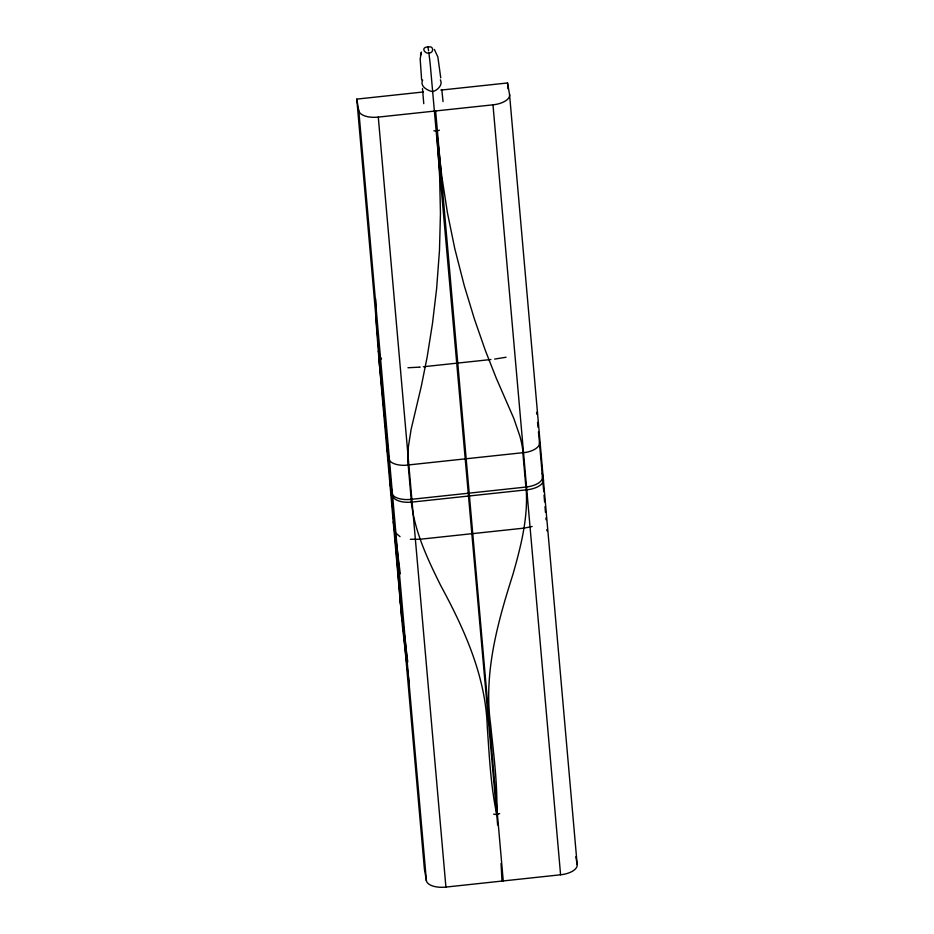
<?xml version="1.0" encoding="UTF-8"?>
<svg xmlns="http://www.w3.org/2000/svg" width="934" height="934" viewBox="0 0 934 934"><rect width="100%" height="100%" fill="white"/><g stroke="black" fill="none" stroke-linecap="round" stroke-linejoin="round"><path stroke-width="1.4" d="M375.608 298.752L376.215 323.549L378.807 357.617L402.507 627.251L409.279 684.727M427.807 46.875C419.973 47.436 425.39 54.312 429.138 53.051C434.228 52.923 433.773 44.82 427.807 47.26M420.475 55.199L421.397 52.082L420.172 58.889L421.631 79.95M408.228 447.748L411.065 429.593L421.304 386.256L427.2 356.776L432.477 323.503L436.622 288.653L439.482 250.3L440.451 213.431L439.634 176.619L436.738 131.11L439.389 130.188M422.635 80.032C419.635 86.407 427.387 90.423 432.489 91.672C436.96 90.633 443.311 85.122 440.369 79.822M497.88 814.121L497.612 814.203A2.545 1.203 -5 0 1 496.748 814.378A2.545 1.203 -5 0 1 495.849 814.39L495.557 814.366M532.123 526.519L524.184 528.107L420.008 539.257L410.365 539.28M506.053 357.243L494.646 359.088M490.91 359.52L423.324 366.758M386.676 447.117L388.684 458.641A18.085 8.546 -5 0 0 404.889 465.33L526.134 452.348A18.085 8.546 -5 0 0 539.49 442.483M523.017 452.827L523.098 452.815A124.327 109.476 -9.9 0 0 519.771 435.816L513.875 418.584L496.281 378.223L485.376 350.554L474.402 319.008L464.268 285.687L454.788 248.666L447.421 212.683L441.805 176.386L436.738 131.11L433.866 130.783M356.776 99.109L358.784 110.621L426.406 880.599L424.398 869.075L356.776 99.109L423.464 91.964M440.86 90.108L507.536 82.963L509.544 94.474L577.165 864.452A18.108 8.558 -5 0 1 560.587 874.784L445.915 887.078A18.108 8.558 -5 0 1 426.336 880.599M358.714 110.632A18.108 8.558 -5 0 0 378.293 117.1L492.977 104.83A18.108 8.558 -5 0 0 509.614 94.474M389.676 481.349L391.685 492.86A18.026 8.523 -5 0 0 411.053 499.363L526.017 487.046A18.026 8.523 -5 0 0 542.432 476.725M420.183 367.062L419.576 367.12M418.957 367.179L407.96 367.751M400.021 536.63L395.234 532.625L393.237 521.826M434.38 49.432L437.859 56.997L440.755 77.907M381.516 358.971L380.944 358.177M380.558 357.57L378.27 351.289M427.982 47.085L428.589 50.856M542.245 473.071L543.354 479.469M575.834 856.77L577.165 864.452M390.587 484.092L392.595 495.604A18.108 8.558 -5 0 0 412.104 502.083L526.788 489.813A18.108 8.558 -5 0 0 543.425 479.457M400.032 599.243L407.761 661.984M400.277 573.78L394.977 531.796M428.858 52.818L428.881 52.993A29.818 1.062 83.9 0 1 430.235 64.248L497.285 820.764A45.439 1.611 83.9 0 1 497.518 823.695L497.612 824.979M443.031 101.596L441.817 89.746M536.571 412.361L536.746 414.182M537.552 422.366L537.727 424.176A126.335 4.495 83.9 0 1 538.042 427.317M378.994 359.73L386.968 440.311A126.335 4.495 83.9 0 1 387.493 445.705L388.404 455.5A63.337 2.253 83.9 0 1 388.684 458.641L401.924 620.795M538.463 431.777L539.163 439.365A63.337 2.253 83.9 0 1 539.443 442.494L543.751 491.704M422.483 88.45L423.756 103.662M411.053 499.363C413.809 529.998 427.247 558.427 440.743 585.595C464.443 629.376 485.645 676.134 487.268 726.745C489.358 756.05 490.642 785.541 496.748 814.378C497.752 784.291 493.654 754.427 490.63 724.574C483.438 673.356 497.495 622.803 512.918 574.433C520.962 546.168 528.551 516.724 526.017 487.046M507.536 82.963L508.049 88.777M492.977 104.83L560.587 874.796M522.865 452.838L525.877 487.069M435.629 110.959L503.251 880.937M378.293 117.1L445.915 887.078M408.193 465.12L411.205 499.351M544.032 495.125L544.604 501.908M545.001 506.683L545.468 512.369M545.923 517.915L546.063 519.713M546.857 529.543L546.962 530.862M501.056 863.506L501.99 881.077M495.44 814.495A11.944 5.651 -5 0 1 493.642 814.133M407.995 465.144A124.327 109.476 -9.9 0 1 408.263 447.748M499.643 813.491A11.944 5.651 -5 0 1 498.032 814.214"/></g></svg>
